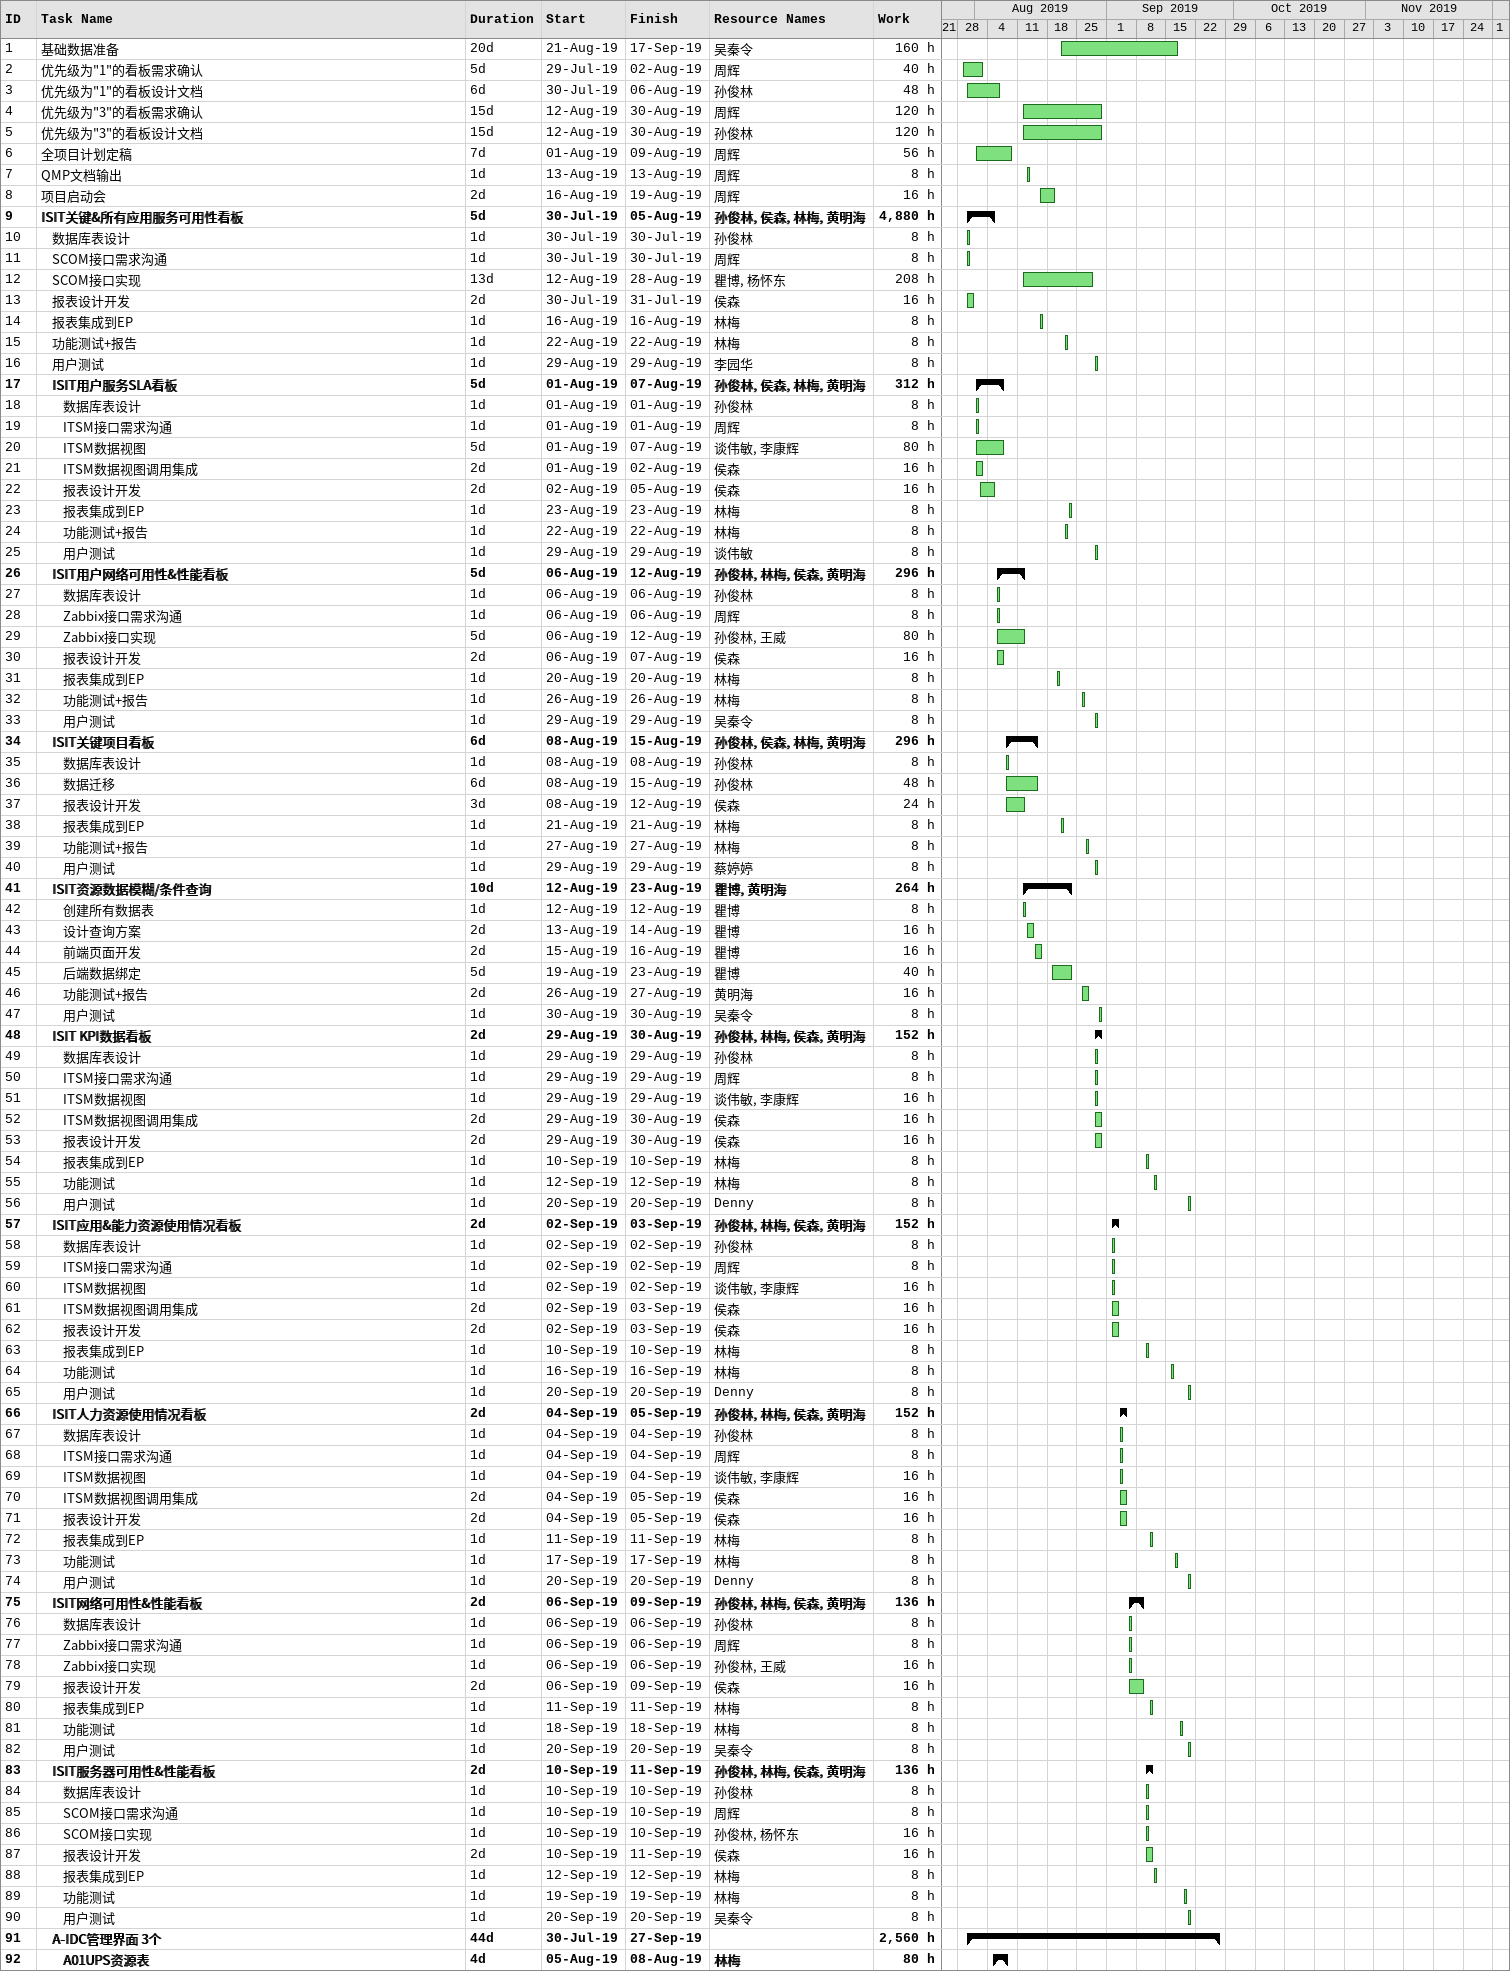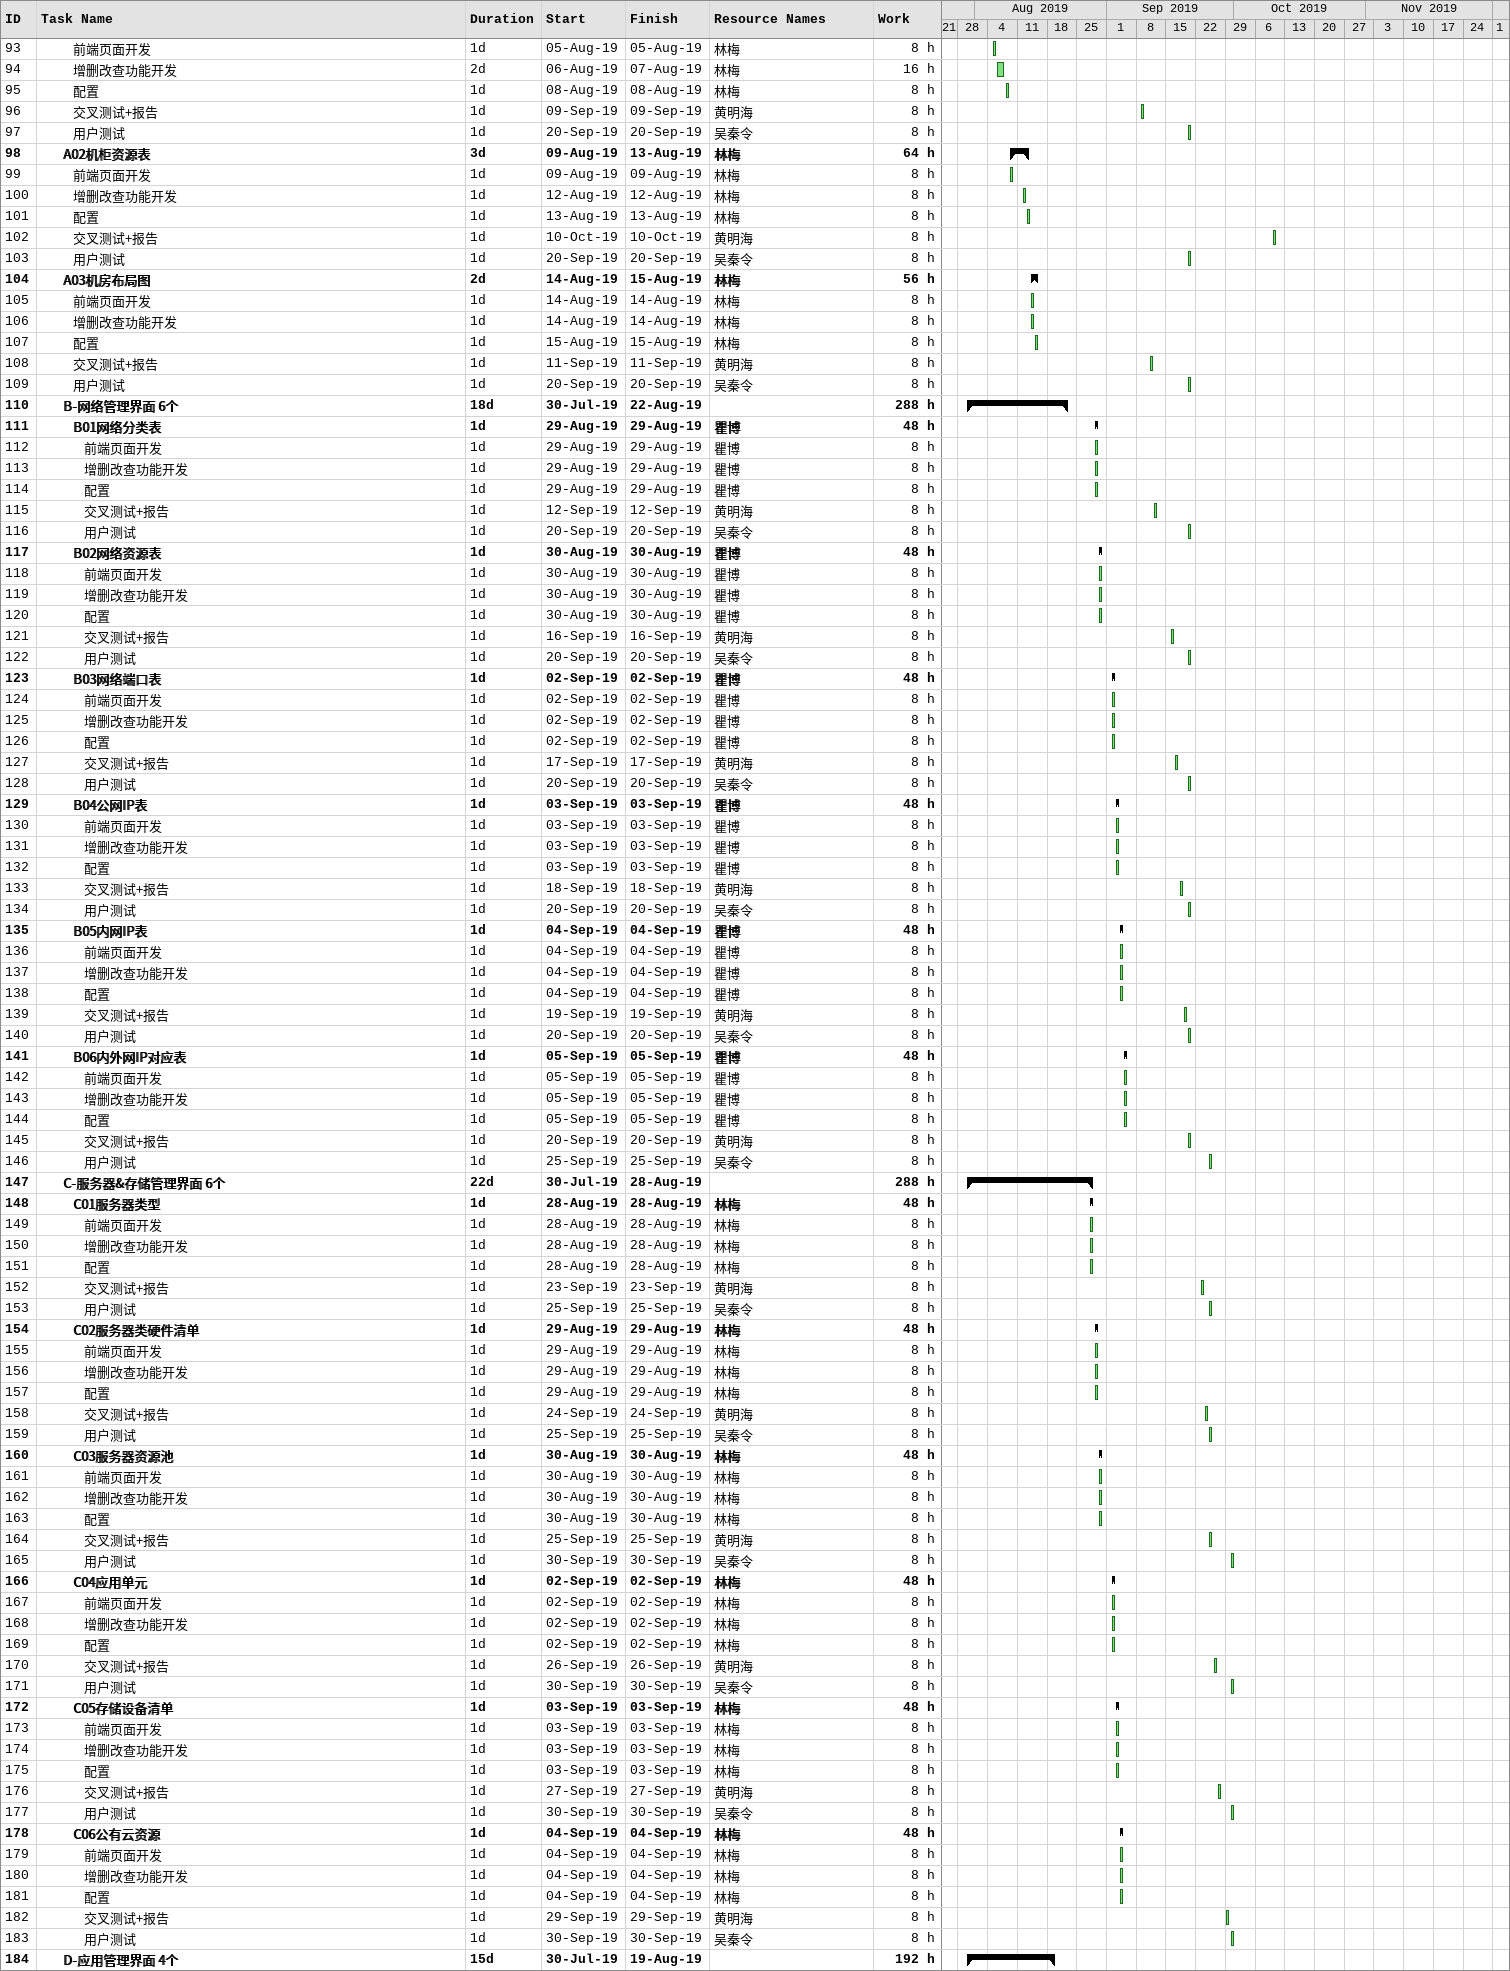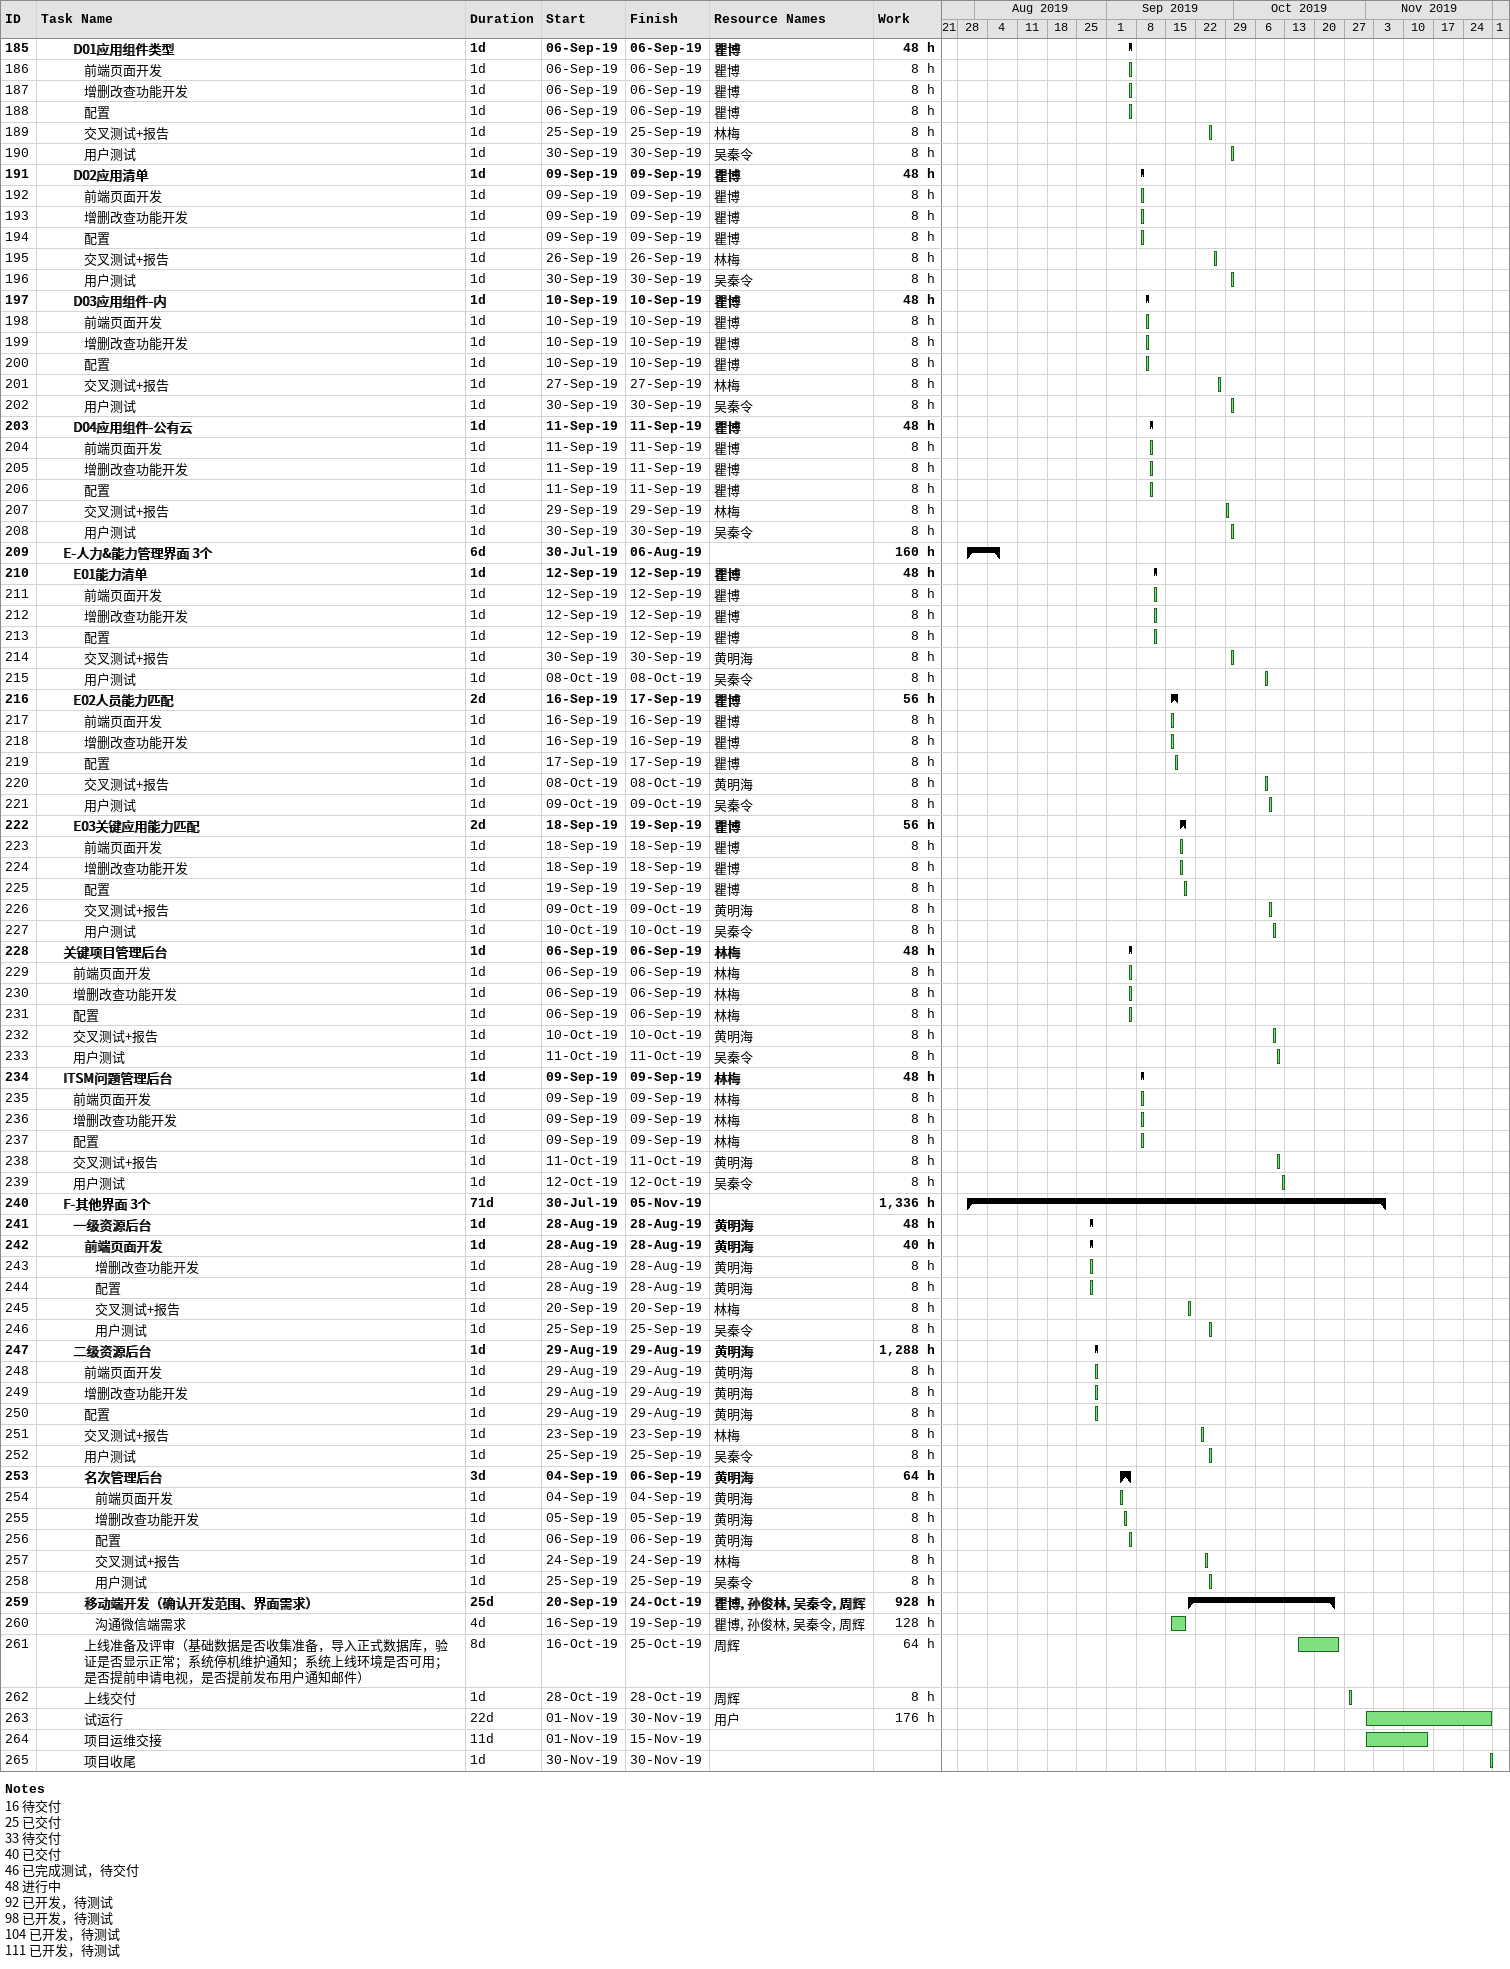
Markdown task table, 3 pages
| ID | Level | Task | Duration | Start | Finish | Resources | Work (h) |
|---|---|---|---|---|---|---|---|
| 1 | 1 | 基础数据准备 | 20d | 2019-08-21 | 2019-09-17 | 吴秦令 | 160 |
| 2 | 1 | 优先级为"1"的看板需求确认 | 5d | 2019-07-29 | 2019-08-02 | 周辉 | 40 |
| 3 | 1 | 优先级为"1"的看板设计文档 | 6d | 2019-07-30 | 2019-08-06 | 孙俊林 | 48 |
| 4 | 1 | 优先级为"3"的看板需求确认 | 15d | 2019-08-12 | 2019-08-30 | 周辉 | 120 |
| 5 | 1 | 优先级为"3"的看板设计文档 | 15d | 2019-08-12 | 2019-08-30 | 孙俊林 | 120 |
| 6 | 1 | 全项目计划定稿 | 7d | 2019-08-01 | 2019-08-09 | 周辉 | 56 |
| 7 | 1 | QMP文档输出 | 1d | 2019-08-13 | 2019-08-13 | 周辉 | 8 |
| 8 | 1 | 项目启动会 | 2d | 2019-08-16 | 2019-08-19 | 周辉 | 16 |
| 9 | 1 | **ISIT关键&所有应用服务可用性看板** | 5d | 2019-07-30 | 2019-08-05 | 孙俊林, 侯森, 林梅, 黄明海 | 4880 |
| 10 | 2 | 数据库表设计 | 1d | 2019-07-30 | 2019-07-30 | 孙俊林 | 8 |
| 11 | 2 | SCOM接口需求沟通 | 1d | 2019-07-30 | 2019-07-30 | 周辉 | 8 |
| 12 | 2 | SCOM接口实现 | 13d | 2019-08-12 | 2019-08-28 | 瞿博, 杨怀东 | 208 |
| 13 | 2 | 报表设计开发 | 2d | 2019-07-30 | 2019-07-31 | 侯森 | 16 |
| 14 | 2 | 报表集成到EP | 1d | 2019-08-16 | 2019-08-16 | 林梅 | 8 |
| 15 | 2 | 功能测试+报告 | 1d | 2019-08-22 | 2019-08-22 | 林梅 | 8 |
| 16 | 2 | 用户测试 | 1d | 2019-08-29 | 2019-08-29 | 李园华 | 8 |
| 17 | 2 | **ISIT用户服务SLA看板** | 5d | 2019-08-01 | 2019-08-07 | 孙俊林, 侯森, 林梅, 黄明海 | 312 |
| 18 | 3 | 数据库表设计 | 1d | 2019-08-01 | 2019-08-01 | 孙俊林 | 8 |
| 19 | 3 | ITSM接口需求沟通 | 1d | 2019-08-01 | 2019-08-01 | 周辉 | 8 |
| 20 | 3 | ITSM数据视图 | 5d | 2019-08-01 | 2019-08-07 | 谈伟敏, 李康辉 | 80 |
| 21 | 3 | ITSM数据视图调用集成 | 2d | 2019-08-01 | 2019-08-02 | 侯森 | 16 |
| 22 | 3 | 报表设计开发 | 2d | 2019-08-02 | 2019-08-05 | 侯森 | 16 |
| 23 | 3 | 报表集成到EP | 1d | 2019-08-23 | 2019-08-23 | 林梅 | 8 |
| 24 | 3 | 功能测试+报告 | 1d | 2019-08-22 | 2019-08-22 | 林梅 | 8 |
| 25 | 3 | 用户测试 | 1d | 2019-08-29 | 2019-08-29 | 谈伟敏 | 8 |
| 26 | 2 | **ISIT用户网络可用性&性能看板** | 5d | 2019-08-06 | 2019-08-12 | 孙俊林, 林梅, 侯森, 黄明海 | 296 |
| 27 | 3 | 数据库表设计 | 1d | 2019-08-06 | 2019-08-06 | 孙俊林 | 8 |
| 28 | 3 | Zabbix接口需求沟通 | 1d | 2019-08-06 | 2019-08-06 | 周辉 | 8 |
| 29 | 3 | Zabbix接口实现 | 5d | 2019-08-06 | 2019-08-12 | 孙俊林, 王威 | 80 |
| 30 | 3 | 报表设计开发 | 2d | 2019-08-06 | 2019-08-07 | 侯森 | 16 |
| 31 | 3 | 报表集成到EP | 1d | 2019-08-20 | 2019-08-20 | 林梅 | 8 |
| 32 | 3 | 功能测试+报告 | 1d | 2019-08-26 | 2019-08-26 | 林梅 | 8 |
| 33 | 3 | 用户测试 | 1d | 2019-08-29 | 2019-08-29 | 吴秦令 | 8 |
| 34 | 2 | **ISIT关键项目看板** | 6d | 2019-08-08 | 2019-08-15 | 孙俊林, 侯森, 林梅, 黄明海 | 296 |
| 35 | 3 | 数据库表设计 | 1d | 2019-08-08 | 2019-08-08 | 孙俊林 | 8 |
| 36 | 3 | 数据迁移 | 6d | 2019-08-08 | 2019-08-15 | 孙俊林 | 48 |
| 37 | 3 | 报表设计开发 | 3d | 2019-08-08 | 2019-08-12 | 侯森 | 24 |
| 38 | 3 | 报表集成到EP | 1d | 2019-08-21 | 2019-08-21 | 林梅 | 8 |
| 39 | 3 | 功能测试+报告 | 1d | 2019-08-27 | 2019-08-27 | 林梅 | 8 |
| 40 | 3 | 用户测试 | 1d | 2019-08-29 | 2019-08-29 | 蔡婷婷 | 8 |
| 41 | 2 | **ISIT资源数据模糊/条件查询** | 10d | 2019-08-12 | 2019-08-23 | 瞿博, 黄明海 | 264 |
| 42 | 3 | 创建所有数据表 | 1d | 2019-08-12 | 2019-08-12 | 瞿博 | 8 |
| 43 | 3 | 设计查询方案 | 2d | 2019-08-13 | 2019-08-14 | 瞿博 | 16 |
| 44 | 3 | 前端页面开发 | 2d | 2019-08-15 | 2019-08-16 | 瞿博 | 16 |
| 45 | 3 | 后端数据绑定 | 5d | 2019-08-19 | 2019-08-23 | 瞿博 | 40 |
| 46 | 3 | 功能测试+报告 | 2d | 2019-08-26 | 2019-08-27 | 黄明海 | 16 |
| 47 | 3 | 用户测试 | 1d | 2019-08-30 | 2019-08-30 | 吴秦令 | 8 |
| 48 | 2 | **ISIT KPI数据看板** | 2d | 2019-08-29 | 2019-08-30 | 孙俊林, 林梅, 侯森, 黄明海 | 152 |
| 49 | 3 | 数据库表设计 | 1d | 2019-08-29 | 2019-08-29 | 孙俊林 | 8 |
| 50 | 3 | ITSM接口需求沟通 | 1d | 2019-08-29 | 2019-08-29 | 周辉 | 8 |
| 51 | 3 | ITSM数据视图 | 1d | 2019-08-29 | 2019-08-29 | 谈伟敏, 李康辉 | 16 |
| 52 | 3 | ITSM数据视图调用集成 | 2d | 2019-08-29 | 2019-08-30 | 侯森 | 16 |
| 53 | 3 | 报表设计开发 | 2d | 2019-08-29 | 2019-08-30 | 侯森 | 16 |
| 54 | 3 | 报表集成到EP | 1d | 2019-09-10 | 2019-09-10 | 林梅 | 8 |
| 55 | 3 | 功能测试 | 1d | 2019-09-12 | 2019-09-12 | 林梅 | 8 |
| 56 | 3 | 用户测试 | 1d | 2019-09-20 | 2019-09-20 | Denny | 8 |
| 57 | 2 | **ISIT应用&能力资源使用情况看板** | 2d | 2019-09-02 | 2019-09-03 | 孙俊林, 林梅, 侯森, 黄明海 | 152 |
| 58 | 3 | 数据库表设计 | 1d | 2019-09-02 | 2019-09-02 | 孙俊林 | 8 |
| 59 | 3 | ITSM接口需求沟通 | 1d | 2019-09-02 | 2019-09-02 | 周辉 | 8 |
| 60 | 3 | ITSM数据视图 | 1d | 2019-09-02 | 2019-09-02 | 谈伟敏, 李康辉 | 16 |
| 61 | 3 | ITSM数据视图调用集成 | 2d | 2019-09-02 | 2019-09-03 | 侯森 | 16 |
| 62 | 3 | 报表设计开发 | 2d | 2019-09-02 | 2019-09-03 | 侯森 | 16 |
| 63 | 3 | 报表集成到EP | 1d | 2019-09-10 | 2019-09-10 | 林梅 | 8 |
| 64 | 3 | 功能测试 | 1d | 2019-09-16 | 2019-09-16 | 林梅 | 8 |
| 65 | 3 | 用户测试 | 1d | 2019-09-20 | 2019-09-20 | Denny | 8 |
| 66 | 2 | **ISIT人力资源使用情况看板** | 2d | 2019-09-04 | 2019-09-05 | 孙俊林, 林梅, 侯森, 黄明海 | 152 |
| 67 | 3 | 数据库表设计 | 1d | 2019-09-04 | 2019-09-04 | 孙俊林 | 8 |
| 68 | 3 | ITSM接口需求沟通 | 1d | 2019-09-04 | 2019-09-04 | 周辉 | 8 |
| 69 | 3 | ITSM数据视图 | 1d | 2019-09-04 | 2019-09-04 | 谈伟敏, 李康辉 | 16 |
| 70 | 3 | ITSM数据视图调用集成 | 2d | 2019-09-04 | 2019-09-05 | 侯森 | 16 |
| 71 | 3 | 报表设计开发 | 2d | 2019-09-04 | 2019-09-05 | 侯森 | 16 |
| 72 | 3 | 报表集成到EP | 1d | 2019-09-11 | 2019-09-11 | 林梅 | 8 |
| 73 | 3 | 功能测试 | 1d | 2019-09-17 | 2019-09-17 | 林梅 | 8 |
| 74 | 3 | 用户测试 | 1d | 2019-09-20 | 2019-09-20 | Denny | 8 |
| 75 | 2 | **ISIT网络可用性&性能看板** | 2d | 2019-09-06 | 2019-09-09 | 孙俊林, 林梅, 侯森, 黄明海 | 136 |
| 76 | 3 | 数据库表设计 | 1d | 2019-09-06 | 2019-09-06 | 孙俊林 | 8 |
| 77 | 3 | Zabbix接口需求沟通 | 1d | 2019-09-06 | 2019-09-06 | 周辉 | 8 |
| 78 | 3 | Zabbix接口实现 | 1d | 2019-09-06 | 2019-09-06 | 孙俊林, 王威 | 16 |
| 79 | 3 | 报表设计开发 | 2d | 2019-09-06 | 2019-09-09 | 侯森 | 16 |
| 80 | 3 | 报表集成到EP | 1d | 2019-09-11 | 2019-09-11 | 林梅 | 8 |
| 81 | 3 | 功能测试 | 1d | 2019-09-18 | 2019-09-18 | 林梅 | 8 |
| 82 | 3 | 用户测试 | 1d | 2019-09-20 | 2019-09-20 | 吴秦令 | 8 |
| 83 | 2 | **ISIT服务器可用性&性能看板** | 2d | 2019-09-10 | 2019-09-11 | 孙俊林, 林梅, 侯森, 黄明海 | 136 |
| 84 | 3 | 数据库表设计 | 1d | 2019-09-10 | 2019-09-10 | 孙俊林 | 8 |
| 85 | 3 | SCOM接口需求沟通 | 1d | 2019-09-10 | 2019-09-10 | 周辉 | 8 |
| 86 | 3 | SCOM接口实现 | 1d | 2019-09-10 | 2019-09-10 | 孙俊林, 杨怀东 | 16 |
| 87 | 3 | 报表设计开发 | 2d | 2019-09-10 | 2019-09-11 | 侯森 | 16 |
| 88 | 3 | 报表集成到EP | 1d | 2019-09-12 | 2019-09-12 | 林梅 | 8 |
| 89 | 3 | 功能测试 | 1d | 2019-09-19 | 2019-09-19 | 林梅 | 8 |
| 90 | 3 | 用户测试 | 1d | 2019-09-20 | 2019-09-20 | 吴秦令 | 8 |
| 91 | 2 | **A-IDC管理界面 3个** | 44d | 2019-07-30 | 2019-09-27 |  | 2560 |
| 92 | 3 | **A01UPS资源表** | 4d | 2019-08-05 | 2019-08-08 | 林梅 | 80 |
| 93 | 4 | 前端页面开发 | 1d | 2019-08-05 | 2019-08-05 | 林梅 | 8 |
| 94 | 4 | 增删改查功能开发 | 2d | 2019-08-06 | 2019-08-07 | 林梅 | 16 |
| 95 | 4 | 配置 | 1d | 2019-08-08 | 2019-08-08 | 林梅 | 8 |
| 96 | 4 | 交叉测试+报告 | 1d | 2019-09-09 | 2019-09-09 | 黄明海 | 8 |
| 97 | 4 | 用户测试 | 1d | 2019-09-20 | 2019-09-20 | 吴秦令 | 8 |
| 98 | 3 | **A02机柜资源表** | 3d | 2019-08-09 | 2019-08-13 | 林梅 | 64 |
| 99 | 4 | 前端页面开发 | 1d | 2019-08-09 | 2019-08-09 | 林梅 | 8 |
| 100 | 4 | 增删改查功能开发 | 1d | 2019-08-12 | 2019-08-12 | 林梅 | 8 |
| 101 | 4 | 配置 | 1d | 2019-08-13 | 2019-08-13 | 林梅 | 8 |
| 102 | 4 | 交叉测试+报告 | 1d | 2019-10-10 | 2019-10-10 | 黄明海 | 8 |
| 103 | 4 | 用户测试 | 1d | 2019-09-20 | 2019-09-20 | 吴秦令 | 8 |
| 104 | 3 | **A03机房布局图** | 2d | 2019-08-14 | 2019-08-15 | 林梅 | 56 |
| 105 | 4 | 前端页面开发 | 1d | 2019-08-14 | 2019-08-14 | 林梅 | 8 |
| 106 | 4 | 增删改查功能开发 | 1d | 2019-08-14 | 2019-08-14 | 林梅 | 8 |
| 107 | 4 | 配置 | 1d | 2019-08-15 | 2019-08-15 | 林梅 | 8 |
| 108 | 4 | 交叉测试+报告 | 1d | 2019-09-11 | 2019-09-11 | 黄明海 | 8 |
| 109 | 4 | 用户测试 | 1d | 2019-09-20 | 2019-09-20 | 吴秦令 | 8 |
| 110 | 3 | **B-网络管理界面 6个** | 18d | 2019-07-30 | 2019-08-22 |  | 288 |
| 111 | 4 | **B01网络分类表** | 1d | 2019-08-29 | 2019-08-29 | 瞿博 | 48 |
| 112 | 5 | 前端页面开发 | 1d | 2019-08-29 | 2019-08-29 | 瞿博 | 8 |
| 113 | 5 | 增删改查功能开发 | 1d | 2019-08-29 | 2019-08-29 | 瞿博 | 8 |
| 114 | 5 | 配置 | 1d | 2019-08-29 | 2019-08-29 | 瞿博 | 8 |
| 115 | 5 | 交叉测试+报告 | 1d | 2019-09-12 | 2019-09-12 | 黄明海 | 8 |
| 116 | 5 | 用户测试 | 1d | 2019-09-20 | 2019-09-20 | 吴秦令 | 8 |
| 117 | 4 | **B02网络资源表** | 1d | 2019-08-30 | 2019-08-30 | 瞿博 | 48 |
| 118 | 5 | 前端页面开发 | 1d | 2019-08-30 | 2019-08-30 | 瞿博 | 8 |
| 119 | 5 | 增删改查功能开发 | 1d | 2019-08-30 | 2019-08-30 | 瞿博 | 8 |
| 120 | 5 | 配置 | 1d | 2019-08-30 | 2019-08-30 | 瞿博 | 8 |
| 121 | 5 | 交叉测试+报告 | 1d | 2019-09-16 | 2019-09-16 | 黄明海 | 8 |
| 122 | 5 | 用户测试 | 1d | 2019-09-20 | 2019-09-20 | 吴秦令 | 8 |
| 123 | 4 | **B03网络端口表** | 1d | 2019-09-02 | 2019-09-02 | 瞿博 | 48 |
| 124 | 5 | 前端页面开发 | 1d | 2019-09-02 | 2019-09-02 | 瞿博 | 8 |
| 125 | 5 | 增删改查功能开发 | 1d | 2019-09-02 | 2019-09-02 | 瞿博 | 8 |
| 126 | 5 | 配置 | 1d | 2019-09-02 | 2019-09-02 | 瞿博 | 8 |
| 127 | 5 | 交叉测试+报告 | 1d | 2019-09-17 | 2019-09-17 | 黄明海 | 8 |
| 128 | 5 | 用户测试 | 1d | 2019-09-20 | 2019-09-20 | 吴秦令 | 8 |
| 129 | 4 | **B04公网IP表** | 1d | 2019-09-03 | 2019-09-03 | 瞿博 | 48 |
| 130 | 5 | 前端页面开发 | 1d | 2019-09-03 | 2019-09-03 | 瞿博 | 8 |
| 131 | 5 | 增删改查功能开发 | 1d | 2019-09-03 | 2019-09-03 | 瞿博 | 8 |
| 132 | 5 | 配置 | 1d | 2019-09-03 | 2019-09-03 | 瞿博 | 8 |
| 133 | 5 | 交叉测试+报告 | 1d | 2019-09-18 | 2019-09-18 | 黄明海 | 8 |
| 134 | 5 | 用户测试 | 1d | 2019-09-20 | 2019-09-20 | 吴秦令 | 8 |
| 135 | 4 | **B05内网IP表** | 1d | 2019-09-04 | 2019-09-04 | 瞿博 | 48 |
| 136 | 5 | 前端页面开发 | 1d | 2019-09-04 | 2019-09-04 | 瞿博 | 8 |
| 137 | 5 | 增删改查功能开发 | 1d | 2019-09-04 | 2019-09-04 | 瞿博 | 8 |
| 138 | 5 | 配置 | 1d | 2019-09-04 | 2019-09-04 | 瞿博 | 8 |
| 139 | 5 | 交叉测试+报告 | 1d | 2019-09-19 | 2019-09-19 | 黄明海 | 8 |
| 140 | 5 | 用户测试 | 1d | 2019-09-20 | 2019-09-20 | 吴秦令 | 8 |
| 141 | 4 | **B06内外网IP对应表** | 1d | 2019-09-05 | 2019-09-05 | 瞿博 | 48 |
| 142 | 5 | 前端页面开发 | 1d | 2019-09-05 | 2019-09-05 | 瞿博 | 8 |
| 143 | 5 | 增删改查功能开发 | 1d | 2019-09-05 | 2019-09-05 | 瞿博 | 8 |
| 144 | 5 | 配置 | 1d | 2019-09-05 | 2019-09-05 | 瞿博 | 8 |
| 145 | 5 | 交叉测试+报告 | 1d | 2019-09-20 | 2019-09-20 | 黄明海 | 8 |
| 146 | 5 | 用户测试 | 1d | 2019-09-25 | 2019-09-25 | 吴秦令 | 8 |
| 147 | 3 | **C-服务器&存储管理界面 6个** | 22d | 2019-07-30 | 2019-08-28 |  | 288 |
| 148 | 4 | **C01服务器类型** | 1d | 2019-08-28 | 2019-08-28 | 林梅 | 48 |
| 149 | 5 | 前端页面开发 | 1d | 2019-08-28 | 2019-08-28 | 林梅 | 8 |
| 150 | 5 | 增删改查功能开发 | 1d | 2019-08-28 | 2019-08-28 | 林梅 | 8 |
| 151 | 5 | 配置 | 1d | 2019-08-28 | 2019-08-28 | 林梅 | 8 |
| 152 | 5 | 交叉测试+报告 | 1d | 2019-09-23 | 2019-09-23 | 黄明海 | 8 |
| 153 | 5 | 用户测试 | 1d | 2019-09-25 | 2019-09-25 | 吴秦令 | 8 |
| 154 | 4 | **C02服务器类硬件清单** | 1d | 2019-08-29 | 2019-08-29 | 林梅 | 48 |
| 155 | 5 | 前端页面开发 | 1d | 2019-08-29 | 2019-08-29 | 林梅 | 8 |
| 156 | 5 | 增删改查功能开发 | 1d | 2019-08-29 | 2019-08-29 | 林梅 | 8 |
| 157 | 5 | 配置 | 1d | 2019-08-29 | 2019-08-29 | 林梅 | 8 |
| 158 | 5 | 交叉测试+报告 | 1d | 2019-09-24 | 2019-09-24 | 黄明海 | 8 |
| 159 | 5 | 用户测试 | 1d | 2019-09-25 | 2019-09-25 | 吴秦令 | 8 |
| 160 | 4 | **C03服务器资源池** | 1d | 2019-08-30 | 2019-08-30 | 林梅 | 48 |
| 161 | 5 | 前端页面开发 | 1d | 2019-08-30 | 2019-08-30 | 林梅 | 8 |
| 162 | 5 | 增删改查功能开发 | 1d | 2019-08-30 | 2019-08-30 | 林梅 | 8 |
| 163 | 5 | 配置 | 1d | 2019-08-30 | 2019-08-30 | 林梅 | 8 |
| 164 | 5 | 交叉测试+报告 | 1d | 2019-09-25 | 2019-09-25 | 黄明海 | 8 |
| 165 | 5 | 用户测试 | 1d | 2019-09-30 | 2019-09-30 | 吴秦令 | 8 |
| 166 | 4 | **C04应用单元** | 1d | 2019-09-02 | 2019-09-02 | 林梅 | 48 |
| 167 | 5 | 前端页面开发 | 1d | 2019-09-02 | 2019-09-02 | 林梅 | 8 |
| 168 | 5 | 增删改查功能开发 | 1d | 2019-09-02 | 2019-09-02 | 林梅 | 8 |
| 169 | 5 | 配置 | 1d | 2019-09-02 | 2019-09-02 | 林梅 | 8 |
| 170 | 5 | 交叉测试+报告 | 1d | 2019-09-26 | 2019-09-26 | 黄明海 | 8 |
| 171 | 5 | 用户测试 | 1d | 2019-09-30 | 2019-09-30 | 吴秦令 | 8 |
| 172 | 4 | **C05存储设备清单** | 1d | 2019-09-03 | 2019-09-03 | 林梅 | 48 |
| 173 | 5 | 前端页面开发 | 1d | 2019-09-03 | 2019-09-03 | 林梅 | 8 |
| 174 | 5 | 增删改查功能开发 | 1d | 2019-09-03 | 2019-09-03 | 林梅 | 8 |
| 175 | 5 | 配置 | 1d | 2019-09-03 | 2019-09-03 | 林梅 | 8 |
| 176 | 5 | 交叉测试+报告 | 1d | 2019-09-27 | 2019-09-27 | 黄明海 | 8 |
| 177 | 5 | 用户测试 | 1d | 2019-09-30 | 2019-09-30 | 吴秦令 | 8 |
| 178 | 4 | **C06公有云资源** | 1d | 2019-09-04 | 2019-09-04 | 林梅 | 48 |
| 179 | 5 | 前端页面开发 | 1d | 2019-09-04 | 2019-09-04 | 林梅 | 8 |
| 180 | 5 | 增删改查功能开发 | 1d | 2019-09-04 | 2019-09-04 | 林梅 | 8 |
| 181 | 5 | 配置 | 1d | 2019-09-04 | 2019-09-04 | 林梅 | 8 |
| 182 | 5 | 交叉测试+报告 | 1d | 2019-09-29 | 2019-09-29 | 黄明海 | 8 |
| 183 | 5 | 用户测试 | 1d | 2019-09-30 | 2019-09-30 | 吴秦令 | 8 |
| 184 | 3 | **D-应用管理界面 4个** | 15d | 2019-07-30 | 2019-08-19 |  | 192 |
| 185 | 4 | **D01应用组件类型** | 1d | 2019-09-06 | 2019-09-06 | 瞿博 | 48 |
| 186 | 5 | 前端页面开发 | 1d | 2019-09-06 | 2019-09-06 | 瞿博 | 8 |
| 187 | 5 | 增删改查功能开发 | 1d | 2019-09-06 | 2019-09-06 | 瞿博 | 8 |
| 188 | 5 | 配置 | 1d | 2019-09-06 | 2019-09-06 | 瞿博 | 8 |
| 189 | 5 | 交叉测试+报告 | 1d | 2019-09-25 | 2019-09-25 | 林梅 | 8 |
| 190 | 5 | 用户测试 | 1d | 2019-09-30 | 2019-09-30 | 吴秦令 | 8 |
| 191 | 4 | **D02应用清单** | 1d | 2019-09-09 | 2019-09-09 | 瞿博 | 48 |
| 192 | 5 | 前端页面开发 | 1d | 2019-09-09 | 2019-09-09 | 瞿博 | 8 |
| 193 | 5 | 增删改查功能开发 | 1d | 2019-09-09 | 2019-09-09 | 瞿博 | 8 |
| 194 | 5 | 配置 | 1d | 2019-09-09 | 2019-09-09 | 瞿博 | 8 |
| 195 | 5 | 交叉测试+报告 | 1d | 2019-09-26 | 2019-09-26 | 林梅 | 8 |
| 196 | 5 | 用户测试 | 1d | 2019-09-30 | 2019-09-30 | 吴秦令 | 8 |
| 197 | 4 | **D03应用组件-内** | 1d | 2019-09-10 | 2019-09-10 | 瞿博 | 48 |
| 198 | 5 | 前端页面开发 | 1d | 2019-09-10 | 2019-09-10 | 瞿博 | 8 |
| 199 | 5 | 增删改查功能开发 | 1d | 2019-09-10 | 2019-09-10 | 瞿博 | 8 |
| 200 | 5 | 配置 | 1d | 2019-09-10 | 2019-09-10 | 瞿博 | 8 |
| 201 | 5 | 交叉测试+报告 | 1d | 2019-09-27 | 2019-09-27 | 林梅 | 8 |
| 202 | 5 | 用户测试 | 1d | 2019-09-30 | 2019-09-30 | 吴秦令 | 8 |
| 203 | 4 | **D04应用组件-公有云** | 1d | 2019-09-11 | 2019-09-11 | 瞿博 | 48 |
| 204 | 5 | 前端页面开发 | 1d | 2019-09-11 | 2019-09-11 | 瞿博 | 8 |
| 205 | 5 | 增删改查功能开发 | 1d | 2019-09-11 | 2019-09-11 | 瞿博 | 8 |
| 206 | 5 | 配置 | 1d | 2019-09-11 | 2019-09-11 | 瞿博 | 8 |
| 207 | 5 | 交叉测试+报告 | 1d | 2019-09-29 | 2019-09-29 | 林梅 | 8 |
| 208 | 5 | 用户测试 | 1d | 2019-09-30 | 2019-09-30 | 吴秦令 | 8 |
| 209 | 3 | **E-人力&能力管理界面 3个** | 6d | 2019-07-30 | 2019-08-06 |  | 160 |
| 210 | 4 | **E01能力清单** | 1d | 2019-09-12 | 2019-09-12 | 瞿博 | 48 |
| 211 | 5 | 前端页面开发 | 1d | 2019-09-12 | 2019-09-12 | 瞿博 | 8 |
| 212 | 5 | 增删改查功能开发 | 1d | 2019-09-12 | 2019-09-12 | 瞿博 | 8 |
| 213 | 5 | 配置 | 1d | 2019-09-12 | 2019-09-12 | 瞿博 | 8 |
| 214 | 5 | 交叉测试+报告 | 1d | 2019-09-30 | 2019-09-30 | 黄明海 | 8 |
| 215 | 5 | 用户测试 | 1d | 2019-10-08 | 2019-10-08 | 吴秦令 | 8 |
| 216 | 4 | **E02人员能力匹配** | 2d | 2019-09-16 | 2019-09-17 | 瞿博 | 56 |
| 217 | 5 | 前端页面开发 | 1d | 2019-09-16 | 2019-09-16 | 瞿博 | 8 |
| 218 | 5 | 增删改查功能开发 | 1d | 2019-09-16 | 2019-09-16 | 瞿博 | 8 |
| 219 | 5 | 配置 | 1d | 2019-09-17 | 2019-09-17 | 瞿博 | 8 |
| 220 | 5 | 交叉测试+报告 | 1d | 2019-10-08 | 2019-10-08 | 黄明海 | 8 |
| 221 | 5 | 用户测试 | 1d | 2019-10-09 | 2019-10-09 | 吴秦令 | 8 |
| 222 | 4 | **E03关键应用能力匹配** | 2d | 2019-09-18 | 2019-09-19 | 瞿博 | 56 |
| 223 | 5 | 前端页面开发 | 1d | 2019-09-18 | 2019-09-18 | 瞿博 | 8 |
| 224 | 5 | 增删改查功能开发 | 1d | 2019-09-18 | 2019-09-18 | 瞿博 | 8 |
| 225 | 5 | 配置 | 1d | 2019-09-19 | 2019-09-19 | 瞿博 | 8 |
| 226 | 5 | 交叉测试+报告 | 1d | 2019-10-09 | 2019-10-09 | 黄明海 | 8 |
| 227 | 5 | 用户测试 | 1d | 2019-10-10 | 2019-10-10 | 吴秦令 | 8 |
| 228 | 3 | **关键项目管理后台** | 1d | 2019-09-06 | 2019-09-06 | 林梅 | 48 |
| 229 | 4 | 前端页面开发 | 1d | 2019-09-06 | 2019-09-06 | 林梅 | 8 |
| 230 | 4 | 增删改查功能开发 | 1d | 2019-09-06 | 2019-09-06 | 林梅 | 8 |
| 231 | 4 | 配置 | 1d | 2019-09-06 | 2019-09-06 | 林梅 | 8 |
| 232 | 4 | 交叉测试+报告 | 1d | 2019-10-10 | 2019-10-10 | 黄明海 | 8 |
| 233 | 4 | 用户测试 | 1d | 2019-10-11 | 2019-10-11 | 吴秦令 | 8 |
| 234 | 3 | **ITSM问题管理后台** | 1d | 2019-09-09 | 2019-09-09 | 林梅 | 48 |
| 235 | 4 | 前端页面开发 | 1d | 2019-09-09 | 2019-09-09 | 林梅 | 8 |
| 236 | 4 | 增删改查功能开发 | 1d | 2019-09-09 | 2019-09-09 | 林梅 | 8 |
| 237 | 4 | 配置 | 1d | 2019-09-09 | 2019-09-09 | 林梅 | 8 |
| 238 | 4 | 交叉测试+报告 | 1d | 2019-10-11 | 2019-10-11 | 黄明海 | 8 |
| 239 | 4 | 用户测试 | 1d | 2019-10-12 | 2019-10-12 | 吴秦令 | 8 |
| 240 | 3 | **F-其他界面 3个** | 71d | 2019-07-30 | 2019-11-05 |  | 1336 |
| 241 | 4 | **一级资源后台** | 1d | 2019-08-28 | 2019-08-28 | 黄明海 | 48 |
| 242 | 5 | **前端页面开发** | 1d | 2019-08-28 | 2019-08-28 | 黄明海 | 40 |
| 243 | 6 | 增删改查功能开发 | 1d | 2019-08-28 | 2019-08-28 | 黄明海 | 8 |
| 244 | 6 | 配置 | 1d | 2019-08-28 | 2019-08-28 | 黄明海 | 8 |
| 245 | 6 | 交叉测试+报告 | 1d | 2019-09-20 | 2019-09-20 | 林梅 | 8 |
| 246 | 6 | 用户测试 | 1d | 2019-09-25 | 2019-09-25 | 吴秦令 | 8 |
| 247 | 4 | **二级资源后台** | 1d | 2019-08-29 | 2019-08-29 | 黄明海 | 1288 |
| 248 | 5 | 前端页面开发 | 1d | 2019-08-29 | 2019-08-29 | 黄明海 | 8 |
| 249 | 5 | 增删改查功能开发 | 1d | 2019-08-29 | 2019-08-29 | 黄明海 | 8 |
| 250 | 5 | 配置 | 1d | 2019-08-29 | 2019-08-29 | 黄明海 | 8 |
| 251 | 5 | 交叉测试+报告 | 1d | 2019-09-23 | 2019-09-23 | 林梅 | 8 |
| 252 | 5 | 用户测试 | 1d | 2019-09-25 | 2019-09-25 | 吴秦令 | 8 |
| 253 | 5 | **名次管理后台** | 3d | 2019-09-04 | 2019-09-06 | 黄明海 | 64 |
| 254 | 6 | 前端页面开发 | 1d | 2019-09-04 | 2019-09-04 | 黄明海 | 8 |
| 255 | 6 | 增删改查功能开发 | 1d | 2019-09-05 | 2019-09-05 | 黄明海 | 8 |
| 256 | 6 | 配置 | 1d | 2019-09-06 | 2019-09-06 | 黄明海 | 8 |
| 257 | 6 | 交叉测试+报告 | 1d | 2019-09-24 | 2019-09-24 | 林梅 | 8 |
| 258 | 6 | 用户测试 | 1d | 2019-09-25 | 2019-09-25 | 吴秦令 | 8 |
| 259 | 5 | **移动端开发（确认开发范围、界面需求）** | 25d | 2019-09-20 | 2019-10-24 | 瞿博, 孙俊林, 吴秦令, 周辉 | 928 |
| 260 | 6 | 沟通微信端需求 | 4d | 2019-09-16 | 2019-09-19 | 瞿博, 孙俊林, 吴秦令, 周辉 | 128 |
| 261 | 5 | 上线准备及评审（基础数据是否收集准备，导入正式数据库，验证是否显示正常；系统停机维护通知；系统上线环境是否可用；是否提前申请电视，是否提前发布用户通知邮件） | 8d | 2019-10-16 | 2019-10-25 | 周辉 | 64 |
| 262 | 5 | 上线交付 | 1d | 2019-10-28 | 2019-10-28 | 周辉 | 8 |
| 263 | 5 | 试运行 | 22d | 2019-11-01 | 2019-11-30 | 用户 | 176 |
| 264 | 5 | 项目运维交接 | 11d | 2019-11-01 | 2019-11-15 |  |  |
| 265 | 5 | 项目收尾 | 1d | 2019-11-30 | 2019-11-30 |  |  |

Notes
- 16: 待交付
- 25: 已交付
- 33: 待交付
- 40: 已交付
- 46: 已完成测试，待交付
- 48: 进行中
- 92: 已开发，待测试
- 98: 已开发，待测试
- 104: 已开发，待测试
- 111: 已开发，待测试
